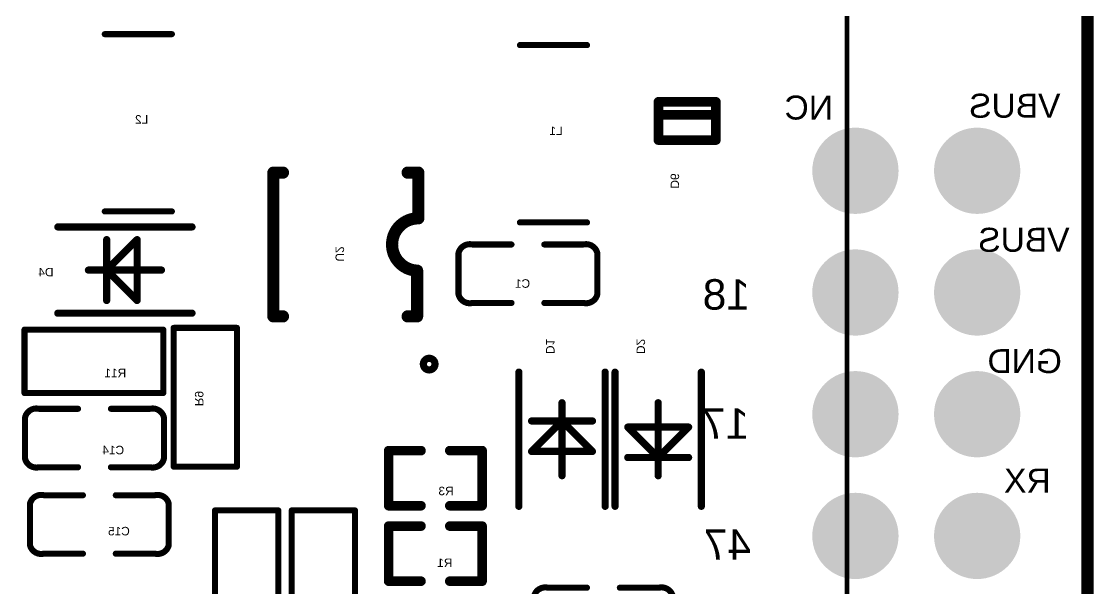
# Model space of a CAD drawing. Header units: millimetres. Extents: x 0 to 71, y -118 to 1.
# Drawn here: x 40.83 to 63.2, y -51.61 to -39.78 of the extents above; entities that cross this region are included whole.
import ezdxf

# ---------------------------------------------------------------- set-up
doc = ezdxf.new("R2010")
doc.units = ezdxf.units.MM
for name, color, linetype in [('BottomOverlay', 54, 'Continuous'), ('KeepOutLayer', 6, 'Continuous'), ('MultiLayer', 9, 'Continuous'), ('PadHoleLayer', 156, 'Continuous')]:
    doc.layers.add(name, color=color, linetype=linetype)
doc.styles.add('Arial', font='arial.ttf', dxfattribs={"height": 0.2})

# ---------------------------------------------------------------- blocks, each defined once
blk = doc.blocks.new('MSOP_10_L3_0_W3_0_P0_50_LS5_0_BL_B_9')
at = {"layer": 'BottomOverlay'}
for points, const_width in [([(-1.751329999999999, 2.37502446, -190.9841863778259), (-1.74879, 2.37502446)], 0.1500124), ([(-1.498244399999999, 0.54608476, -0.9801274799701847), (-1.52398476, -0.5461)], 0.254)]:
    blk.add_lwpolyline(points, format="xyb", dxfattribs=dict(at, const_width=const_width))
for points, const_width in [([(-1.7888331, 2.37502446, 1), (-1.713826899999999, 2.37502446, 1)], 0.0750062), ([(-1.786293099999999, 2.37502446, 1), (-1.711286899999999, 2.37502446, 1)], 0.0750062), ([(-1.5621, 1.499997, 1), (-1.4351, 1.499997, 1)], 0.127), ([(-1.5621, 1.499997, 1), (-1.4351, 1.499997, 1)], 0.127), ([(-1.3638276, 1.499997, 1), (-1.2368276, 1.499997, 1)], 0.127), ([(1.2368276, 1.499997, 1), (1.3638276, 1.499997, 1)], 0.127), ([(1.436496999999999, 1.499997, 1), (1.563496999999999, 1.499997, 1)], 0.127), ([(1.436496999999999, 1.499997, 1), (1.563496999999999, 1.499997, 1)], 0.127), ([(-1.5621, 0.5461, 1), (-1.4351, 0.5461, 1)], 0.127), ([(-1.5617444, 0.54608476, 1), (-1.4347444, 0.54608476, 1)], 0.127), ([(-1.587499999999999, -0.54609746, 1), (-1.460499999999999, -0.54609746, 1)], 0.127), ([(-1.587484759999999, -0.5461, 1), (-1.460484759999999, -0.5461, 1)], 0.127), ([(-1.587499999999999, -1.499997, 1), (-1.460499999999999, -1.499997, 1)], 0.127), ([(-1.587499999999999, -1.499997, 1), (-1.460499999999999, -1.499997, 1)], 0.127), ([(-1.3638276, -1.499997, 1), (-1.2368276, -1.499997, 1)], 0.127), ([(1.2368276, -1.499997, 1), (1.3638276, -1.499997, 1)], 0.127), ([(1.436496999999999, -1.499997, 1), (1.563496999999999, -1.499997, 1)], 0.127), ([(1.436496999999999, -1.499997, 1), (1.563496999999999, -1.499997, 1)], 0.127)]:
    blk.add_lwpolyline(points, format="xyb", close=True, dxfattribs=dict(at, const_width=const_width))
at = {"layer": 'BottomOverlay', "const_width": 0.254}
for points in [[(-1.498599999999999, 1.499997), (-1.498599999999999, 0.5461)], [(-1.3003276, 1.499997), (-1.498599999999999, 1.499997)], [(1.499997, 1.499997), (1.3003276, 1.499997)], [(1.499997, 1.499997), (1.499997, -1.499997)], [(-1.524, -0.54609746), (-1.524, -1.499997)], [(-1.3003276, -1.499997), (-1.524, -1.499997)], [(1.499997, -1.499997), (1.3003276, -1.499997)]]:
    blk.add_lwpolyline(points, dxfattribs=at)
blk = doc.blocks.new('R0603_B_18')
at = {"layer": 'BottomOverlay', "const_width": 0.127}
for points in [[(-1.4351, 0.6604), (1.460499999999999, 0.6604)], [(-1.4351, 0.6604), (-1.4351, 0)], [(1.460499999999999, 0.6604), (1.460499999999999, -0.6604)], [(-1.4351, 0), (-1.4351, -0.6604)], [(-1.4351, -0.6604), (1.460499999999999, -0.6604)]]:
    blk.add_lwpolyline(points, dxfattribs=at)
at = {"layer": 'BottomOverlay', "const_width": 0.0635}
for points in [[(-1.466849999999999, 0.6604, 1), (-1.40335, 0.6604, 1)], [(-1.466849999999999, 0.6604, 1), (-1.40335, 0.6604, 1)], [(1.428749999999999, 0.6604, 1), (1.49225, 0.6604, 1)], [(1.428749999999999, 0.6604, 1), (1.49225, 0.6604, 1)], [(-1.466849999999999, 0, 1), (-1.40335, 0, 1)], [(-1.466849999999999, 0, 1), (-1.40335, 0, 1)], [(-1.466849999999999, -0.6604, 1), (-1.40335, -0.6604, 1)], [(-1.466849999999999, -0.6604, 1), (-1.40335, -0.6604, 1)], [(1.428749999999999, -0.6604, 1), (1.49225, -0.6604, 1)], [(1.428749999999999, -0.6604, 1), (1.49225, -0.6604, 1)]]:
    blk.add_lwpolyline(points, format="xyb", close=True, dxfattribs=at)
blk = doc.blocks.new('R0603_B_28')
at = {"layer": 'BottomOverlay', "const_width": 0.127}
for points in [[(-1.4351, 0.6604), (1.460499999999999, 0.6604)], [(-1.4351, 0.6604), (-1.4351, 0)], [(1.460499999999999, 0.6604), (1.460499999999999, -0.6604)], [(-1.4351, 0), (-1.4351, -0.6604)], [(-1.4351, -0.6604), (1.460499999999999, -0.6604)]]:
    blk.add_lwpolyline(points, dxfattribs=at)
at = {"layer": 'BottomOverlay', "const_width": 0.0635}
for points in [[(-1.466849999999999, 0.6604, 1), (-1.40335, 0.6604, 1)], [(-1.466849999999999, 0.6604, 1), (-1.40335, 0.6604, 1)], [(1.428749999999999, 0.6604, 1), (1.49225, 0.6604, 1)], [(1.428749999999999, 0.6604, 1), (1.49225, 0.6604, 1)], [(-1.466849999999999, 0, 1), (-1.40335, 0, 1)], [(-1.466849999999999, 0, 1), (-1.40335, 0, 1)], [(-1.466849999999999, -0.6604, 1), (-1.40335, -0.6604, 1)], [(-1.466849999999999, -0.6604, 1), (-1.40335, -0.6604, 1)], [(1.428749999999999, -0.6604, 1), (1.49225, -0.6604, 1)], [(1.428749999999999, -0.6604, 1), (1.49225, -0.6604, 1)]]:
    blk.add_lwpolyline(points, format="xyb", close=True, dxfattribs=at)
blk = doc.blocks.new('LC_0402_R_B_36')
at = {"layer": 'BottomOverlay', "const_width": 0.1999996}
for points in [[(-0.97499932, 0.5750051999999999), (-0.2999994, 0.5750051999999999)], [(-0.97499932, -0.57499758), (-0.97499932, 0.5750051999999999)], [(0.2999994, 0.5750051999999999), (0.97499932, 0.5750051999999999)], [(0.97499932, -0.57499758), (0.97499932, 0.5750051999999999)], [(-0.97499932, -0.57499758), (-0.2999994, -0.57499758)], [(0.2999994, -0.57499758), (0.97499932, -0.57499758)]]:
    blk.add_lwpolyline(points, dxfattribs=at)
at = {"layer": 'BottomOverlay', "const_width": 0.0999998}
for points in [[(-1.024999219999999, 0.5750051999999999, 1), (-0.9249994199999999, 0.5750051999999999, 1)], [(-1.024999219999999, 0.5750051999999999, 1), (-0.9249994199999999, 0.5750051999999999, 1)], [(-0.3499993, 0.5750051999999999, 1), (-0.2499995, 0.5750051999999999, 1)], [(0.2499995, 0.5750051999999999, 1), (0.3499993, 0.5750051999999999, 1)], [(0.9249994199999999, 0.5750051999999999, 1), (1.024999219999999, 0.5750051999999999, 1)], [(0.9249994199999999, 0.5750051999999999, 1), (1.024999219999999, 0.5750051999999999, 1)], [(-1.024999219999999, -0.57499758, 1), (-0.9249994199999999, -0.57499758, 1)], [(-1.024999219999999, -0.57499758, 1), (-0.9249994199999999, -0.57499758, 1)], [(-0.3499993, -0.57499758, 1), (-0.2499995, -0.57499758, 1)], [(0.2499995, -0.57499758, 1), (0.3499993, -0.57499758, 1)], [(0.9249994199999999, -0.57499758, 1), (1.024999219999999, -0.57499758, 1)], [(0.9249994199999999, -0.57499758, 1), (1.024999219999999, -0.57499758, 1)]]:
    blk.add_lwpolyline(points, format="xyb", close=True, dxfattribs=at)
blk = doc.blocks.new('R0603_B_44')
at = {"layer": 'BottomOverlay', "const_width": 0.127}
for points in [[(-1.4351, 0.6604), (1.460499999999999, 0.6604)], [(-1.4351, 0.6604), (-1.4351, 0)], [(1.460499999999999, 0.6604), (1.460499999999999, -0.6604)], [(-1.4351, 0), (-1.4351, -0.6604)], [(-1.4351, -0.6604), (1.460499999999999, -0.6604)]]:
    blk.add_lwpolyline(points, dxfattribs=at)
at = {"layer": 'BottomOverlay', "const_width": 0.0635}
for points in [[(-1.466849999999999, 0.6604, 1), (-1.40335, 0.6604, 1)], [(-1.466849999999999, 0.6604, 1), (-1.40335, 0.6604, 1)], [(1.428749999999999, 0.6604, 1), (1.49225, 0.6604, 1)], [(1.428749999999999, 0.6604, 1), (1.49225, 0.6604, 1)], [(-1.466849999999999, 0, 1), (-1.40335, 0, 1)], [(-1.466849999999999, 0, 1), (-1.40335, 0, 1)], [(-1.466849999999999, -0.6604, 1), (-1.40335, -0.6604, 1)], [(-1.466849999999999, -0.6604, 1), (-1.40335, -0.6604, 1)], [(1.428749999999999, -0.6604, 1), (1.49225, -0.6604, 1)], [(1.428749999999999, -0.6604, 1), (1.49225, -0.6604, 1)]]:
    blk.add_lwpolyline(points, format="xyb", close=True, dxfattribs=at)
blk = doc.blocks.new('R0603_B_53')
at = {"layer": 'BottomOverlay', "const_width": 0.127}
for points in [[(1.460499999999999, 0.6604), (-1.4351, 0.6604)], [(-1.4351, 0.6604), (-1.4351, 0)], [(1.460499999999999, 0.6604), (1.460499999999999, -0.6604)], [(-1.4351, 0), (-1.4351, -0.6604)], [(1.460499999999999, -0.6604), (-1.4351, -0.6604)]]:
    blk.add_lwpolyline(points, dxfattribs=at)
at = {"layer": 'BottomOverlay', "const_width": 0.0635}
for points in [[(-1.466849999999999, 0.6604, 1), (-1.40335, 0.6604, 1)], [(-1.466849999999999, 0.6604, 1), (-1.40335, 0.6604, 1)], [(1.428749999999999, 0.6604, 1), (1.49225, 0.6604, 1)], [(1.428749999999999, 0.6604, 1), (1.49225, 0.6604, 1)], [(-1.466849999999999, 0, 1), (-1.40335, 0, 1)], [(-1.466849999999999, 0, 1), (-1.40335, 0, 1)], [(-1.466849999999999, -0.6604, 1), (-1.40335, -0.6604, 1)], [(-1.466849999999999, -0.6604, 1), (-1.40335, -0.6604, 1)], [(1.428749999999999, -0.6604, 1), (1.49225, -0.6604, 1)], [(1.428749999999999, -0.6604, 1), (1.49225, -0.6604, 1)]]:
    blk.add_lwpolyline(points, format="xyb", close=True, dxfattribs=at)
blk = doc.blocks.new('LC_0402_R_B_55')
at = {"layer": 'BottomOverlay', "const_width": 0.1999996}
for points in [[(-0.2999994, 0.5750051999999999), (-0.97499932, 0.5750051999999999)], [(-0.97499932, 0.5750051999999999), (-0.97499932, -0.57499758)], [(0.97499932, 0.5750051999999999), (0.2999994, 0.5750051999999999)], [(0.97499932, 0.5750051999999999), (0.97499932, -0.57499758)], [(-0.2999994, -0.57499758), (-0.97499932, -0.57499758)], [(0.97499932, -0.57499758), (0.2999994, -0.57499758)]]:
    blk.add_lwpolyline(points, dxfattribs=at)
at = {"layer": 'BottomOverlay', "const_width": 0.0999998}
for points in [[(-1.024999219999999, 0.5750051999999999, 1), (-0.9249994199999999, 0.5750051999999999, 1)], [(-1.024999219999999, 0.5750051999999999, 1), (-0.9249994199999999, 0.5750051999999999, 1)], [(-0.3499993, 0.5750051999999999, 1), (-0.2499995, 0.5750051999999999, 1)], [(0.2499995, 0.5750051999999999, 1), (0.3499993, 0.5750051999999999, 1)], [(0.9249994199999999, 0.5750051999999999, 1), (1.024999219999999, 0.5750051999999999, 1)], [(0.9249994199999999, 0.5750051999999999, 1), (1.024999219999999, 0.5750051999999999, 1)], [(-1.024999219999999, -0.57499758, 1), (-0.9249994199999999, -0.57499758, 1)], [(-1.024999219999999, -0.57499758, 1), (-0.9249994199999999, -0.57499758, 1)], [(-0.3499993, -0.57499758, 1), (-0.2499995, -0.57499758, 1)], [(0.2499995, -0.57499758, 1), (0.3499993, -0.57499758, 1)], [(0.9249994199999999, -0.57499758, 1), (1.024999219999999, -0.57499758, 1)], [(0.9249994199999999, -0.57499758, 1), (1.024999219999999, -0.57499758, 1)]]:
    blk.add_lwpolyline(points, format="xyb", close=True, dxfattribs=at)
blk = doc.blocks.new('2X20PIN_2_54_65')
at = {"layer": 'MultiLayer'}
h = blk.add_hatch(color=9, dxfattribs=at)
edge = h.paths.add_edge_path()
edge.add_arc((0, 2.54), 0.9000489999999999, 0, 360)
h = blk.add_hatch(color=9, dxfattribs=at)
edge = h.paths.add_edge_path()
edge.add_arc((2.54, 2.54), 0.9000489999999999, 0, 360)
h = blk.add_hatch(color=9, dxfattribs=at)
edge = h.paths.add_edge_path()
edge.add_arc((5.08, 2.54), 0.9000489999999999, 0, 360)
h = blk.add_hatch(color=9, dxfattribs=at)
edge = h.paths.add_edge_path()
edge.add_arc((7.619999999999999, 2.54), 0.9000489999999999, 0, 360)
h = blk.add_hatch(color=9, dxfattribs=at)
edge = h.paths.add_edge_path()
edge.add_arc((0, 0), 0.9000489999999999, 0, 360)
h = blk.add_hatch(color=9, dxfattribs=at)
edge = h.paths.add_edge_path()
edge.add_arc((2.54, 0), 0.9000489999999999, 0, 360)
h = blk.add_hatch(color=9, dxfattribs=at)
edge = h.paths.add_edge_path()
edge.add_arc((5.08, 0), 0.9000489999999999, 0, 360)
h = blk.add_hatch(color=9, dxfattribs=at)
edge = h.paths.add_edge_path()
edge.add_arc((7.619999999999999, 0), 0.9000489999999999, 0, 360)
at = {"layer": 'PadHoleLayer'}
h = blk.add_hatch(color=156, dxfattribs=at)
edge = h.paths.add_edge_path()
edge.add_arc((0, 2.54), 0.4445000000000001, 0, 360)
h = blk.add_hatch(color=156, dxfattribs=at)
edge = h.paths.add_edge_path()
edge.add_arc((2.54, 2.54), 0.4445000000000001, 0, 360)
h = blk.add_hatch(color=156, dxfattribs=at)
edge = h.paths.add_edge_path()
edge.add_arc((5.08, 2.54), 0.4445000000000001, 0, 360)
h = blk.add_hatch(color=156, dxfattribs=at)
edge = h.paths.add_edge_path()
edge.add_arc((7.619999999999999, 2.54), 0.4445000000000001, 0, 360)
h = blk.add_hatch(color=156, dxfattribs=at)
edge = h.paths.add_edge_path()
edge.add_arc((0, 0), 0.4445000000000001, 0, 360)
h = blk.add_hatch(color=156, dxfattribs=at)
edge = h.paths.add_edge_path()
edge.add_arc((2.54, 0), 0.4445000000000001, 0, 360)
h = blk.add_hatch(color=156, dxfattribs=at)
edge = h.paths.add_edge_path()
edge.add_arc((5.08, 0), 0.4445000000000001, 0, 360)
h = blk.add_hatch(color=156, dxfattribs=at)
edge = h.paths.add_edge_path()
edge.add_arc((7.619999999999999, 0), 0.4445000000000001, 0, 360)
blk = doc.blocks.new('NR4018__B_77')
at = {"layer": 'BottomOverlay', "const_width": 0.127}
for points in [[(-0.700024, 1.849882), (0.700024, 1.849882)], [(-0.700024, -1.850136), (0.700024, -1.850136)]]:
    blk.add_lwpolyline(points, dxfattribs=at)
at = {"layer": 'BottomOverlay', "const_width": 0.0635}
for points in [[(-0.7317739999999999, 1.849882, 1), (-0.6682739999999999, 1.849882, 1)], [(0.6682739999999999, 1.849882, 1), (0.7317739999999999, 1.849882, 1)], [(-0.7317739999999999, -1.850136, 1), (-0.6682739999999999, -1.850136, 1)], [(0.6682739999999999, -1.850136, 1), (0.7317739999999999, -1.850136, 1)]]:
    blk.add_lwpolyline(points, format="xyb", close=True, dxfattribs=at)
blk = doc.blocks.new('NR4018__B_78')
at = {"layer": 'BottomOverlay', "const_width": 0.127}
for points in [[(0.700024, 1.849882), (-0.700024, 1.849882)], [(0.700024, -1.850136), (-0.700024, -1.850136)]]:
    blk.add_lwpolyline(points, dxfattribs=at)
at = {"layer": 'BottomOverlay', "const_width": 0.0635}
for points in [[(-0.7317739999999999, 1.849882, 1), (-0.6682739999999999, 1.849882, 1)], [(0.6682739999999999, 1.849882, 1), (0.7317739999999999, 1.849882, 1)], [(-0.7317739999999999, -1.850136, 1), (-0.6682739999999999, -1.850136, 1)], [(0.6682739999999999, -1.850136, 1), (0.7317739999999999, -1.850136, 1)]]:
    blk.add_lwpolyline(points, format="xyb", close=True, dxfattribs=at)
blk = doc.blocks.new('LC_SOD_323_B_89')
at = {"layer": 'BottomOverlay', "const_width": 0.1999996}
for points in [[(-0.4000042800000001, -0.60000134), (-0.40000174, 0.59999372)], [(-0.40000174, 0.59999372), (0.40000174, 0.60000388)], [(-0.12999466, -0.5999988), (-0.12999974, 0.5999988)], [(0.3999966599999999, -0.60000134), (0.40000174, 0.60000388)], [(0.3999966599999999, -0.60000134), (-0.4000042800000001, -0.60000134)]]:
    blk.add_lwpolyline(points, dxfattribs=at)
at = {"layer": 'BottomOverlay', "const_width": 0.0999998}
for points in [[(-0.4500016399999999, 0.59999372, 1), (-0.35000184, 0.59999372, 1)], [(-0.4500016399999999, 0.59999372, 1), (-0.35000184, 0.59999372, 1)], [(-0.17999964, 0.5999988, 1), (-0.07999984, 0.5999988, 1)], [(0.35000184, 0.60000388, 1), (0.4500016399999999, 0.60000388, 1)], [(0.35000184, 0.60000388, 1), (0.4500016399999999, 0.60000388, 1)], [(-0.4500041799999999, -0.60000134, 1), (-0.35000438, -0.60000134, 1)], [(-0.4500041799999999, -0.60000134, 1), (-0.35000438, -0.60000134, 1)], [(-0.17999456, -0.5999988, 1), (-0.07999476, -0.5999988, 1)], [(0.34999676, -0.60000134, 1), (0.44999656, -0.60000134, 1)], [(0.34999676, -0.60000134, 1), (0.44999656, -0.60000134, 1)]]:
    blk.add_lwpolyline(points, format="xyb", close=True, dxfattribs=at)
blk = doc.blocks.new('SDO123_B_90')
at = {"layer": 'BottomOverlay', "const_width": 0.1499997}
for points in [[(1.399999739999999, 0.9000007399999999), (-1.399999739999999, 0.9000007399999999)], [(0.254, 0.127), (-0.254, 0.635)], [(-0.254, 0.635), (-0.254, 0.254)], [(0.3809999999999999, 0.635), (0.3809999999999999, -0.635)], [(-0.254, 0.254), (-0.254, -0.635)], [(0.762, 0), (-0.762, 0)], [(0.254, -0.127), (-0.254, -0.635)], [(1.399999739999999, -0.9000007399999999), (-1.399999739999999, -0.9000007399999999)]]:
    blk.add_lwpolyline(points, dxfattribs=at)
at = {"layer": 'BottomOverlay', "const_width": 0.07499858}
for points in [[(-1.437500299999999, 0.9000007399999999, 1), (-1.362499179999999, 0.9000007399999999, 1)], [(1.362499179999999, 0.9000007399999999, 1), (1.437500299999999, 0.9000007399999999, 1)], [(-0.29150056, 0.635, 1), (-0.21649944, 0.635, 1)], [(-0.29150056, 0.635, 1), (-0.21649944, 0.635, 1)], [(0.34349944, 0.635, 1), (0.4185005600000001, 0.635, 1)], [(-0.29150056, 0.254, 1), (-0.21649944, 0.254, 1)], [(-0.29150056, 0.254, 1), (-0.21649944, 0.254, 1)], [(-0.7995005600000001, 0, 1), (-0.72449944, 0, 1)], [(0.21649944, 0.127, 1), (0.29150056, 0.127, 1)], [(0.72449944, 0, 1), (0.7995005600000001, 0, 1)], [(0.21649944, -0.127, 1), (0.29150056, -0.127, 1)], [(-0.29150056, -0.635, 1), (-0.21649944, -0.635, 1)], [(-0.29150056, -0.635, 1), (-0.21649944, -0.635, 1)], [(0.34349944, -0.635, 1), (0.4185005600000001, -0.635, 1)], [(-1.437500299999999, -0.9000007399999999, 1), (-1.362499179999999, -0.9000007399999999, 1)], [(1.362499179999999, -0.9000007399999999, 1), (1.437500299999999, -0.9000007399999999, 1)]]:
    blk.add_lwpolyline(points, format="xyb", close=True, dxfattribs=at)
blk = doc.blocks.new('SDO123_B_92')
at = {"layer": 'BottomOverlay', "const_width": 0.1499997}
for points in [[(1.399999739999999, 0.9000007399999999), (-1.399999739999999, 0.9000007399999999)], [(0.254, 0.127), (-0.254, 0.635)], [(-0.254, 0.254), (-0.254, 0.635)], [(0.3809999999999999, -0.635), (0.3809999999999999, 0.635)], [(-0.254, -0.635), (-0.254, 0.254)], [(0.762, 0), (-0.762, 0)], [(-0.254, -0.635), (0.254, -0.127)], [(1.399999739999999, -0.9000007399999999), (-1.399999739999999, -0.9000007399999999)]]:
    blk.add_lwpolyline(points, dxfattribs=at)
at = {"layer": 'BottomOverlay', "const_width": 0.07499858}
for points in [[(-1.437500299999999, 0.9000007399999999, 1), (-1.362499179999999, 0.9000007399999999, 1)], [(1.362499179999999, 0.9000007399999999, 1), (1.437500299999999, 0.9000007399999999, 1)], [(-0.29150056, 0.635, 1), (-0.21649944, 0.635, 1)], [(-0.29150056, 0.635, 1), (-0.21649944, 0.635, 1)], [(0.34349944, 0.635, 1), (0.4185005600000001, 0.635, 1)], [(-0.29150056, 0.254, 1), (-0.21649944, 0.254, 1)], [(-0.29150056, 0.254, 1), (-0.21649944, 0.254, 1)], [(-0.7995005600000001, 0, 1), (-0.72449944, 0, 1)], [(0.21649944, 0.127, 1), (0.29150056, 0.127, 1)], [(0.72449944, 0, 1), (0.7995005600000001, 0, 1)], [(0.21649944, -0.127, 1), (0.29150056, -0.127, 1)], [(-0.29150056, -0.635, 1), (-0.21649944, -0.635, 1)], [(-0.29150056, -0.635, 1), (-0.21649944, -0.635, 1)], [(0.34349944, -0.635, 1), (0.4185005600000001, -0.635, 1)], [(-1.437500299999999, -0.9000007399999999, 1), (-1.362499179999999, -0.9000007399999999, 1)], [(1.362499179999999, -0.9000007399999999, 1), (1.437500299999999, -0.9000007399999999, 1)]]:
    blk.add_lwpolyline(points, format="xyb", close=True, dxfattribs=at)
blk = doc.blocks.new('SDO123_B_93')
at = {"layer": 'BottomOverlay', "const_width": 0.1499997}
for points in [[(-1.399999739999999, 0.9000007399999999), (1.399999739999999, 0.9000007399999999)], [(-0.254, 0.635), (0.254, 0.127)], [(-0.254, 0.635), (-0.254, 0.254)], [(0.3809999999999999, 0.635), (0.3809999999999999, -0.635)], [(-0.254, 0.254), (-0.254, -0.635)], [(-0.762, 0), (0.762, 0)], [(0.254, -0.127), (-0.254, -0.635)], [(-1.399999739999999, -0.9000007399999999), (1.399999739999999, -0.9000007399999999)]]:
    blk.add_lwpolyline(points, dxfattribs=at)
at = {"layer": 'BottomOverlay', "const_width": 0.07499858}
for points in [[(-1.437500299999999, 0.9000007399999999, 1), (-1.362499179999999, 0.9000007399999999, 1)], [(1.362499179999999, 0.9000007399999999, 1), (1.437500299999999, 0.9000007399999999, 1)], [(-0.29150056, 0.635, 1), (-0.21649944, 0.635, 1)], [(-0.29150056, 0.635, 1), (-0.21649944, 0.635, 1)], [(0.34349944, 0.635, 1), (0.4185005600000001, 0.635, 1)], [(-0.29150056, 0.254, 1), (-0.21649944, 0.254, 1)], [(-0.29150056, 0.254, 1), (-0.21649944, 0.254, 1)], [(-0.7995005600000001, 0, 1), (-0.72449944, 0, 1)], [(0.21649944, 0.127, 1), (0.29150056, 0.127, 1)], [(0.72449944, 0, 1), (0.7995005600000001, 0, 1)], [(0.21649944, -0.127, 1), (0.29150056, -0.127, 1)], [(-0.29150056, -0.635, 1), (-0.21649944, -0.635, 1)], [(-0.29150056, -0.635, 1), (-0.21649944, -0.635, 1)], [(0.34349944, -0.635, 1), (0.4185005600000001, -0.635, 1)], [(-1.437500299999999, -0.9000007399999999, 1), (-1.362499179999999, -0.9000007399999999, 1)], [(1.362499179999999, -0.9000007399999999, 1), (1.437500299999999, -0.9000007399999999, 1)]]:
    blk.add_lwpolyline(points, format="xyb", close=True, dxfattribs=at)
blk = doc.blocks.new('C0603_B_102')
at = {"layer": 'BottomOverlay', "const_width": 0.127}
for points in [[(-1.447794919999999, 0.43182794, -0.4142135623730951), (-1.15549172, 0.6095517400000001)], [(1.155699999999999, 0.60959746, -0.4137024596121891), (1.44784318, 0.4316222)], [(-1.155699999999999, -0.6096, -0.4137024596121892), (-1.44784318, -0.43162474)], [(1.44779238, -0.4318254, -0.4142135623730951), (1.15548918, -0.6095492)]]:
    blk.add_lwpolyline(points, format="xyb", dxfattribs=at)
for points in [[(-1.155699999999999, 0.6096), (-0.3429, 0.6096)], [(0.3429, 0.6096), (1.155699999999999, 0.6096)], [(-1.447799999999999, -0.4318000000000001), (-1.447799999999999, 0.4318000000000001)], [(1.447799999999999, -0.4318000000000001), (1.447799999999999, 0.4318000000000001)], [(-1.155699999999999, -0.6096), (-0.3429, -0.6096)], [(0.3429, -0.6096), (1.155699999999999, -0.6096)]]:
    blk.add_lwpolyline(points, dxfattribs=at)
at = {"layer": 'BottomOverlay', "const_width": 0.0635}
for points in [[(-1.187449999999999, 0.6096, 1), (-1.12395, 0.6096, 1)], [(-1.18724172, 0.6095517400000001, 1), (-1.123741719999999, 0.6095517400000001, 1)], [(-0.37465, 0.6096, 1), (-0.31115, 0.6096, 1)], [(0.31115, 0.6096, 1), (0.37465, 0.6096, 1)], [(1.12395, 0.6096, 1), (1.187449999999999, 0.6096, 1)], [(1.12395, 0.60959746, 1), (1.187449999999999, 0.60959746, 1)], [(-1.479549999999999, 0.4318000000000001, 1), (-1.41605, 0.4318000000000001, 1)], [(-1.479544919999999, 0.43182794, 1), (-1.41604492, 0.43182794, 1)], [(1.41605, 0.4318000000000001, 1), (1.479549999999999, 0.4318000000000001, 1)], [(1.41609318, 0.4316222, 1), (1.479593179999999, 0.4316222, 1)], [(-1.479593179999999, -0.43162474, 1), (-1.41609318, -0.43162474, 1)], [(-1.479549999999999, -0.4318000000000001, 1), (-1.41605, -0.4318000000000001, 1)], [(1.416042379999999, -0.4318254, 1), (1.47954238, -0.4318254, 1)], [(1.41605, -0.4318000000000001, 1), (1.479549999999999, -0.4318000000000001, 1)], [(-1.187449999999999, -0.6096, 1), (-1.12395, -0.6096, 1)], [(-1.187449999999999, -0.6096, 1), (-1.12395, -0.6096, 1)], [(-0.37465, -0.6096, 1), (-0.31115, -0.6096, 1)], [(0.31115, -0.6096, 1), (0.37465, -0.6096, 1)], [(1.12373918, -0.6095492, 1), (1.187239179999999, -0.6095492, 1)], [(1.12395, -0.6096, 1), (1.187449999999999, -0.6096, 1)]]:
    blk.add_lwpolyline(points, format="xyb", close=True, dxfattribs=at)
blk = doc.blocks.new('C0603_B_132')
at = {"layer": 'BottomOverlay', "const_width": 0.127}
for points in [[(-1.447794919999999, 0.43182794, -0.4142135623730949), (-1.15549172, 0.6095517400000001)], [(1.155699999999999, 0.60959746, -0.4137024596121896), (1.44784318, 0.4316222)], [(-1.155699999999999, -0.6096, -0.4137024596121896), (-1.44784318, -0.43162474)], [(1.44779238, -0.4318254, -0.4142135623730948), (1.15548918, -0.6095492)]]:
    blk.add_lwpolyline(points, format="xyb", dxfattribs=at)
for points in [[(-0.3429, 0.6096), (-1.155699999999999, 0.6096)], [(1.155699999999999, 0.6096), (0.3429, 0.6096)], [(-1.447799999999999, 0.4318000000000001), (-1.447799999999999, -0.4318000000000001)], [(1.447799999999999, 0.4318000000000001), (1.447799999999999, -0.4318000000000001)], [(-0.3429, -0.6096), (-1.155699999999999, -0.6096)], [(1.155699999999999, -0.6096), (0.3429, -0.6096)]]:
    blk.add_lwpolyline(points, dxfattribs=at)
at = {"layer": 'BottomOverlay', "const_width": 0.0635}
for points in [[(-1.187449999999999, 0.6096, 1), (-1.12395, 0.6096, 1)], [(-1.18724172, 0.6095517400000001, 1), (-1.123741719999999, 0.6095517400000001, 1)], [(-0.37465, 0.6096, 1), (-0.31115, 0.6096, 1)], [(0.31115, 0.6096, 1), (0.37465, 0.6096, 1)], [(1.12395, 0.6096, 1), (1.187449999999999, 0.6096, 1)], [(1.12395, 0.60959746, 1), (1.187449999999999, 0.60959746, 1)], [(-1.479549999999999, 0.4318000000000001, 1), (-1.41605, 0.4318000000000001, 1)], [(-1.479544919999999, 0.43182794, 1), (-1.41604492, 0.43182794, 1)], [(1.41605, 0.4318000000000001, 1), (1.479549999999999, 0.4318000000000001, 1)], [(1.41609318, 0.4316222, 1), (1.479593179999999, 0.4316222, 1)], [(-1.479593179999999, -0.43162474, 1), (-1.41609318, -0.43162474, 1)], [(-1.479549999999999, -0.4318000000000001, 1), (-1.41605, -0.4318000000000001, 1)], [(1.416042379999999, -0.4318254, 1), (1.47954238, -0.4318254, 1)], [(1.41605, -0.4318000000000001, 1), (1.479549999999999, -0.4318000000000001, 1)], [(-1.187449999999999, -0.6096, 1), (-1.12395, -0.6096, 1)], [(-1.187449999999999, -0.6096, 1), (-1.12395, -0.6096, 1)], [(-0.37465, -0.6096, 1), (-0.31115, -0.6096, 1)], [(0.31115, -0.6096, 1), (0.37465, -0.6096, 1)], [(1.12373918, -0.6095492, 1), (1.187239179999999, -0.6095492, 1)], [(1.12395, -0.6096, 1), (1.187449999999999, -0.6096, 1)]]:
    blk.add_lwpolyline(points, format="xyb", close=True, dxfattribs=at)
blk = doc.blocks.new('C0603_B_133')
at = {"layer": 'BottomOverlay', "const_width": 0.127}
for points in [[(-1.447794919999999, 0.43182794, -0.4142135623730949), (-1.15549172, 0.6095517400000001)], [(1.155699999999999, 0.60959746, -0.4137024596121896), (1.44784318, 0.4316222)], [(-1.155699999999999, -0.6096, -0.4137024596121896), (-1.44784318, -0.43162474)], [(1.44779238, -0.4318254, -0.4142135623730948), (1.15548918, -0.6095492)]]:
    blk.add_lwpolyline(points, format="xyb", dxfattribs=at)
for points in [[(-0.3429, 0.6096), (-1.155699999999999, 0.6096)], [(1.155699999999999, 0.6096), (0.3429, 0.6096)], [(-1.447799999999999, 0.4318000000000001), (-1.447799999999999, -0.4318000000000001)], [(1.447799999999999, 0.4318000000000001), (1.447799999999999, -0.4318000000000001)], [(-0.3429, -0.6096), (-1.155699999999999, -0.6096)], [(1.155699999999999, -0.6096), (0.3429, -0.6096)]]:
    blk.add_lwpolyline(points, dxfattribs=at)
at = {"layer": 'BottomOverlay', "const_width": 0.0635}
for points in [[(-1.187449999999999, 0.6096, 1), (-1.12395, 0.6096, 1)], [(-1.18724172, 0.6095517400000001, 1), (-1.123741719999999, 0.6095517400000001, 1)], [(-0.37465, 0.6096, 1), (-0.31115, 0.6096, 1)], [(0.31115, 0.6096, 1), (0.37465, 0.6096, 1)], [(1.12395, 0.6096, 1), (1.187449999999999, 0.6096, 1)], [(1.12395, 0.60959746, 1), (1.187449999999999, 0.60959746, 1)], [(-1.479549999999999, 0.4318000000000001, 1), (-1.41605, 0.4318000000000001, 1)], [(-1.479544919999999, 0.43182794, 1), (-1.41604492, 0.43182794, 1)], [(1.41605, 0.4318000000000001, 1), (1.479549999999999, 0.4318000000000001, 1)], [(1.41609318, 0.4316222, 1), (1.479593179999999, 0.4316222, 1)], [(-1.479593179999999, -0.43162474, 1), (-1.41609318, -0.43162474, 1)], [(-1.479549999999999, -0.4318000000000001, 1), (-1.41605, -0.4318000000000001, 1)], [(1.416042379999999, -0.4318254, 1), (1.47954238, -0.4318254, 1)], [(1.41605, -0.4318000000000001, 1), (1.479549999999999, -0.4318000000000001, 1)], [(-1.187449999999999, -0.6096, 1), (-1.12395, -0.6096, 1)], [(-1.187449999999999, -0.6096, 1), (-1.12395, -0.6096, 1)], [(-0.37465, -0.6096, 1), (-0.31115, -0.6096, 1)], [(0.31115, -0.6096, 1), (0.37465, -0.6096, 1)], [(1.12373918, -0.6095492, 1), (1.187239179999999, -0.6095492, 1)], [(1.12395, -0.6096, 1), (1.187449999999999, -0.6096, 1)]]:
    blk.add_lwpolyline(points, format="xyb", close=True, dxfattribs=at)
blk = doc.blocks.new('C0603_B_136')
at = {"layer": 'BottomOverlay', "const_width": 0.127}
for points in [[(-1.447794919999999, 0.43182794, -0.4142135623730949), (-1.15549172, 0.6095517400000001)], [(1.155699999999999, 0.60959746, -0.4137024596121896), (1.44784318, 0.4316222)], [(-1.155699999999999, -0.6096, -0.4137024596121896), (-1.44784318, -0.43162474)], [(1.44779238, -0.4318254, -0.4142135623730948), (1.15548918, -0.6095492)]]:
    blk.add_lwpolyline(points, format="xyb", dxfattribs=at)
for points in [[(-0.3429, 0.6096), (-1.155699999999999, 0.6096)], [(1.155699999999999, 0.6096), (0.3429, 0.6096)], [(-1.447799999999999, 0.4318000000000001), (-1.447799999999999, -0.4318000000000001)], [(1.447799999999999, 0.4318000000000001), (1.447799999999999, -0.4318000000000001)], [(-0.3429, -0.6096), (-1.155699999999999, -0.6096)], [(1.155699999999999, -0.6096), (0.3429, -0.6096)]]:
    blk.add_lwpolyline(points, dxfattribs=at)
at = {"layer": 'BottomOverlay', "const_width": 0.0635}
for points in [[(-1.187449999999999, 0.6096, 1), (-1.12395, 0.6096, 1)], [(-1.18724172, 0.6095517400000001, 1), (-1.123741719999999, 0.6095517400000001, 1)], [(-0.37465, 0.6096, 1), (-0.31115, 0.6096, 1)], [(0.31115, 0.6096, 1), (0.37465, 0.6096, 1)], [(1.12395, 0.6096, 1), (1.187449999999999, 0.6096, 1)], [(1.12395, 0.60959746, 1), (1.187449999999999, 0.60959746, 1)], [(-1.479549999999999, 0.4318000000000001, 1), (-1.41605, 0.4318000000000001, 1)], [(-1.479544919999999, 0.43182794, 1), (-1.41604492, 0.43182794, 1)], [(1.41605, 0.4318000000000001, 1), (1.479549999999999, 0.4318000000000001, 1)], [(1.41609318, 0.4316222, 1), (1.479593179999999, 0.4316222, 1)], [(-1.479593179999999, -0.43162474, 1), (-1.41609318, -0.43162474, 1)], [(-1.479549999999999, -0.4318000000000001, 1), (-1.41605, -0.4318000000000001, 1)], [(1.416042379999999, -0.4318254, 1), (1.47954238, -0.4318254, 1)], [(1.41605, -0.4318000000000001, 1), (1.479549999999999, -0.4318000000000001, 1)], [(-1.187449999999999, -0.6096, 1), (-1.12395, -0.6096, 1)], [(-1.187449999999999, -0.6096, 1), (-1.12395, -0.6096, 1)], [(-0.37465, -0.6096, 1), (-0.31115, -0.6096, 1)], [(0.31115, -0.6096, 1), (0.37465, -0.6096, 1)], [(1.12373918, -0.6095492, 1), (1.187239179999999, -0.6095492, 1)], [(1.12395, -0.6096, 1), (1.187449999999999, -0.6096, 1)]]:
    blk.add_lwpolyline(points, format="xyb", close=True, dxfattribs=at)

msp = doc.modelspace()

# ---------------------------------------------------------------- linework, layer by layer
at = {"layer": 'BottomOverlay', "const_width": 0.0999998}
msp.add_lwpolyline([(58.05119707999999, -65.666747), (58.05119707999999, -30.386147)], dxfattribs=at)
at = {"layer": 'KeepOutLayer', "const_width": 0.254}
msp.add_lwpolyline([(63.0699272, -118.06724418), (63.0699272, -28.34806624)], dxfattribs=at)

# ---------------------------------------------------------------- block references
for name, p in [('NR4018__B_77', (43.26839708, -41.89234699999999)), ('LC_0402_R_B_36', (49.46599707999999, -49.30914699999999)), ('C0603_B_102', (52.97119708, -52.204747))]:
    msp.add_blockref(name, p)
for name, p, rotation in [('NR4018__B_78', (51.92979708, -42.12094699999999), 180), ('LC_SOD_323_B_89', (54.718077, -41.85384567999999), 270), ('2X20PIN_2_54_65', (58.22882689999999, -42.89393249999999), 270), ('MSOP_10_L3_0_W3_0_P0_50_LS5_0_BL_B_9', (47.58639707999999, -44.432347), 180), ('SDO123_B_90', (42.98899707999999, -44.965747), 180), ('C0603_B_136', (51.39639707999999, -45.04194699999999), 180), ('R0603_B_53', (42.35399708, -46.87074699999999), 180), ('R0603_B_18', (44.66539707999999, -47.63274699999999), 90), ('SDO123_B_93', (52.10759707999999, -48.496347), 90), ('SDO123_B_92', (54.11419708, -48.496347), 270), ('C0603_B_133', (42.35399708, -48.47094699999999), 180), ('C0603_B_132', (42.45559708, -50.274347), 180), ('R0603_B_28', (45.52899708, -51.442747), 90), ('R0603_B_44', (47.12919708, -51.442747), 90), ('LC_0402_R_B_55', (49.46599707999999, -50.883947), 180)]:
    msp.add_blockref(name, p, dxfattribs=dict(rotation=rotation))

# ---------------------------------------------------------------- texts
at = {"layer": 'BottomOverlay', "style": 'Arial', "text_generation_flag": 2}
for s, height, rotation, p in [('NC', 0.499999, 360, (57.76011562, -41.82458996)), ('VBUS', 0.499999, 360, (62.50517597999999, -41.78652806)), ('D6', 0.17750028, 270, (54.37269542, -43.26569452)), ('VBUS', 0.499999, 360, (62.69548802, -44.58411453999999)), ('U2', 0.17750028, 270, (47.38319708, -44.78794699999999)), ('18', 0.635, 360, (56.02875509999999, -45.79144258)), ('D1', 0.17750028, 270, (51.77481897999999, -46.71849686)), ('D2', 0.17750028, 270, (53.66252666, -46.71849686)), ('GND', 0.499999, 360, (62.53694883999999, -47.11526518)), ('R9', 0.17750028, 270, (44.4496952, -47.80598008)), ('17', 0.635, 360, (56.01325855999999, -48.48776179999999)), ('RX', 0.499999, 360, (62.30228331999999, -49.60835391999999)), ('47', 0.635, 360, (56.05217389999999, -51.01169122))]:
    msp.add_text(s, height=height, rotation=rotation, dxfattribs=at).set_placement(p)
for s, p in [('L2', (43.47531056, -41.91039116)), ('L1', (52.11995925999999, -42.14848314)), ('D4', (41.49842856, -45.09714881999999)), ('C1', (51.44230757999999, -45.33528398)), ('R11', (43.01439707999999, -47.20094699999999)), ('C14', (42.97236008, -48.81139081999999)), ('R3', (49.84699707999999, -49.664747)), ('C15', (43.09059708, -50.502947)), ('R1', (49.82159708, -51.16334699999999))]:
    msp.add_text(s, height=0.17750028, dxfattribs=at).set_placement(p)

doc.saveas('drawing.dxf')
